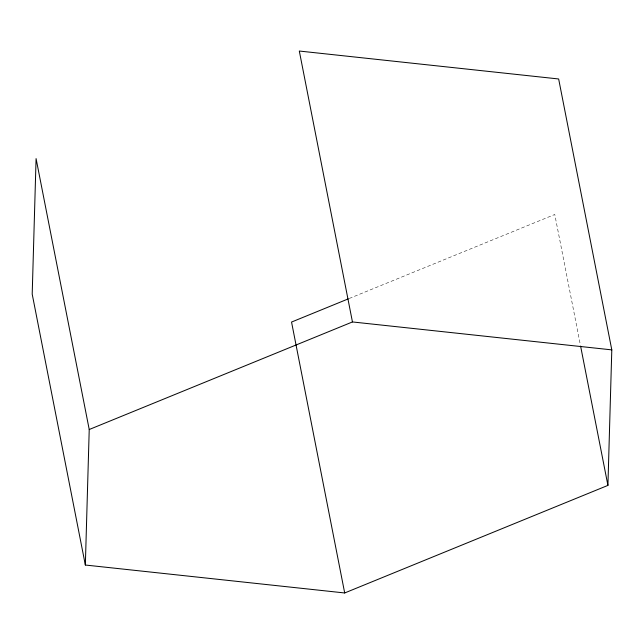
<?xml version="1.0" encoding="UTF-8"?>
<svg xmlns="http://www.w3.org/2000/svg" width="644" height="644" viewBox="0 0 644 644"><rect width="100%" height="100%" fill="white"/><g stroke="black" fill="none" stroke-linecap="round" stroke-linejoin="round"><path stroke-width="0.48" stroke-dasharray="3.22 2.42" d="M349.209 298.494L554.774 214.484L580.477 345.506"/><path stroke-width="0.97" d="M85.346 565.029L89.226 429.516L36.08 158.609L32.2 294.123L85.346 565.029L344.693 592.963L607.92 485.391L611.8 349.877L558.654 78.971L299.307 51.037L352.453 321.944L611.8 349.877M348.283 298.872L291.547 322.056L344.693 592.963M89.226 429.516L352.453 321.944M580.671 346.488L607.92 485.391"/></g></svg>
